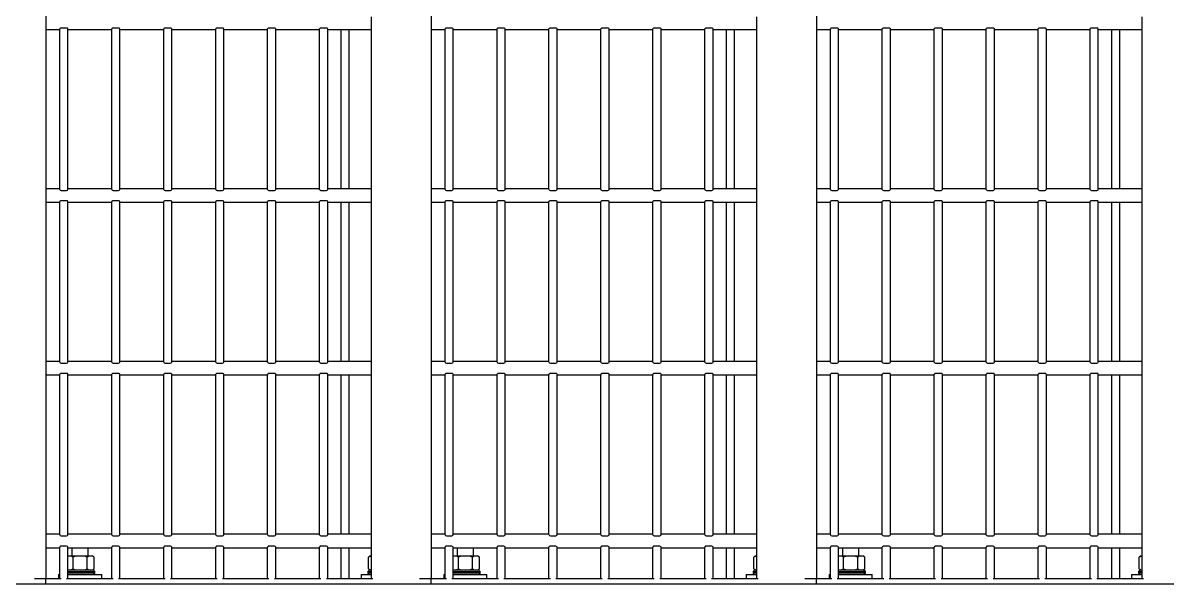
# Model space of a CAD drawing. Header units: millimetres. Extents: x 0 to 55611, y 0 to 32827.
# Drawn here: x 10171 to 10843, y 23655 to 23985 of the extents above; entities that cross this region are included whole.
import ezdxf

# ---------------------------------------------------------------- set-up
doc = ezdxf.new("R2010")
doc.units = ezdxf.units.MM
doc.header["$LTSCALE"] = 10
doc.linetypes.add('SLD-Continua', pattern=[0])
doc.layers.add('STRUC', color=5, linetype='SLD-Continua')

msp = doc.modelspace()

# ---------------------------------------------------------------- linework, layer by layer
at = {"layer": 'STRUC', "linetype": 'SLD-Continua', "lineweight": 25}
for p, q in [((10184.57, 24413.69), (10184.57, 23658.04)), ((10410.99, 24413.69), (10410.99, 23658.04)), ((10637.4, 24413.69), (10637.4, 23658.04)), ((10375.91, 23981.49), (10375.91, 23988.63)), ((10602.32, 23981.49), (10602.32, 23988.63)), ((10828.73, 23981.49), (10828.73, 23988.63)), ((10184.57, 23981.1), (10192.67, 23981.1)), ((10192.67, 23887.03), (10192.67, 23981.49)), ((10196.64, 23982.01), (10193.46, 23982.01)), ((10197.43, 23887.03), (10197.43, 23981.49)), ((10197.43, 23981.1), (10223.21, 23981.1)), ((10223.21, 23887.03), (10223.21, 23981.49)), ((10227.18, 23982.01), (10224, 23982.01)), ((10227.97, 23887.03), (10227.97, 23981.49)), ((10227.97, 23981.1), (10253.75, 23981.1)), ((10253.75, 23887.03), (10253.75, 23981.49)), ((10257.72, 23982.01), (10254.54, 23982.01)), ((10258.51, 23887.03), (10258.51, 23981.49)), ((10258.51, 23981.1), (10284.29, 23981.1)), ((10284.29, 23887.03), (10284.29, 23981.49)), ((10288.26, 23982.01), (10285.08, 23982.01)), ((10289.05, 23887.03), (10289.05, 23981.49)), ((10289.05, 23981.1), (10314.83, 23981.1)), ((10314.83, 23887.03), (10314.83, 23981.49)), ((10318.8, 23982.01), (10315.62, 23982.01)), ((10319.59, 23887.03), (10319.59, 23981.49)), ((10319.59, 23981.1), (10345.37, 23981.1)), ((10345.37, 23887.03), (10345.37, 23981.49)), ((10349.34, 23982.01), (10346.16, 23982.01)), ((10350.13, 23887.03), (10350.13, 23981.49)), ((10350.13, 23981.1), (10375.91, 23981.1)), ((10358, 23887.43), (10358, 23981.1)), ((10362.76, 23887.43), (10362.76, 23981.1)), ((10375.91, 23887.03), (10375.91, 23981.49)), ((10410.99, 23981.1), (10419.08, 23981.1)), ((10419.08, 23887.03), (10419.08, 23981.49)), ((10423.05, 23982.01), (10419.87, 23982.01)), ((10423.84, 23887.03), (10423.84, 23981.49)), ((10423.84, 23981.1), (10449.62, 23981.1)), ((10449.62, 23887.03), (10449.62, 23981.49)), ((10453.59, 23982.01), (10450.41, 23982.01)), ((10454.38, 23887.03), (10454.38, 23981.49)), ((10454.38, 23981.1), (10480.16, 23981.1)), ((10480.16, 23887.03), (10480.16, 23981.49)), ((10484.13, 23982.01), (10480.95, 23982.01)), ((10484.92, 23887.03), (10484.92, 23981.49)), ((10484.92, 23981.1), (10510.7, 23981.1)), ((10510.7, 23887.03), (10510.7, 23981.49)), ((10514.67, 23982.01), (10511.49, 23982.01)), ((10515.46, 23887.03), (10515.46, 23981.49)), ((10515.46, 23981.1), (10541.24, 23981.1)), ((10541.24, 23887.03), (10541.24, 23981.49)), ((10545.21, 23982.01), (10542.03, 23982.01)), ((10546, 23887.03), (10546, 23981.49)), ((10546, 23981.1), (10571.78, 23981.1)), ((10571.78, 23887.03), (10571.78, 23981.49)), ((10575.75, 23982.01), (10572.57, 23982.01)), ((10576.54, 23887.03), (10576.54, 23981.49)), ((10576.54, 23981.1), (10602.32, 23981.1)), ((10584.41, 23887.43), (10584.41, 23981.1)), ((10589.18, 23887.43), (10589.18, 23981.1)), ((10602.32, 23887.03), (10602.32, 23981.49)), ((10637.4, 23981.1), (10645.49, 23981.1)), ((10645.49, 23887.03), (10645.49, 23981.49)), ((10649.46, 23982.01), (10646.29, 23982.01)), ((10650.26, 23887.03), (10650.26, 23981.49)), ((10650.26, 23981.1), (10676.03, 23981.1)), ((10676.03, 23887.03), (10676.03, 23981.49)), ((10680, 23982.01), (10676.83, 23982.01)), ((10680.8, 23887.03), (10680.8, 23981.49)), ((10680.8, 23981.1), (10706.57, 23981.1)), ((10706.57, 23887.03), (10706.57, 23981.49)), ((10710.54, 23982.01), (10707.37, 23982.01)), ((10711.34, 23887.03), (10711.34, 23981.49)), ((10711.34, 23981.1), (10737.11, 23981.1)), ((10737.11, 23887.03), (10737.11, 23981.49)), ((10741.08, 23982.01), (10737.91, 23982.01)), ((10741.88, 23887.03), (10741.88, 23981.49)), ((10741.88, 23981.1), (10767.65, 23981.1)), ((10767.65, 23887.03), (10767.65, 23981.49)), ((10771.62, 23982.01), (10768.45, 23982.01)), ((10772.42, 23887.03), (10772.42, 23981.49)), ((10772.42, 23981.1), (10798.19, 23981.1)), ((10798.19, 23887.03), (10798.19, 23981.49)), ((10802.16, 23982.01), (10798.99, 23982.01)), ((10802.96, 23887.03), (10802.96, 23981.49)), ((10802.96, 23981.1), (10828.73, 23981.1)), ((10810.83, 23887.43), (10810.83, 23981.1)), ((10815.59, 23887.43), (10815.59, 23981.1)), ((10828.73, 23887.03), (10828.73, 23981.49)), ((10192.67, 23887.43), (10184.57, 23887.43)), ((10193.46, 23886.52), (10196.64, 23886.52)), ((10223.21, 23887.43), (10197.43, 23887.43)), ((10224, 23886.52), (10227.18, 23886.52)), ((10253.75, 23887.43), (10227.97, 23887.43)), ((10254.54, 23886.52), (10257.72, 23886.52)), ((10284.29, 23887.43), (10258.51, 23887.43)), ((10285.08, 23886.52), (10288.26, 23886.52)), ((10314.83, 23887.43), (10289.05, 23887.43)), ((10315.62, 23886.52), (10318.8, 23886.52)), ((10345.37, 23887.43), (10319.59, 23887.43)), ((10346.16, 23886.52), (10349.34, 23886.52)), ((10375.91, 23887.43), (10350.13, 23887.43)), ((10375.91, 23879.89), (10375.91, 23887.03)), ((10419.08, 23887.43), (10410.99, 23887.43)), ((10419.87, 23886.52), (10423.05, 23886.52)), ((10449.62, 23887.43), (10423.84, 23887.43)), ((10450.41, 23886.52), (10453.59, 23886.52)), ((10480.16, 23887.43), (10454.38, 23887.43)), ((10480.95, 23886.52), (10484.13, 23886.52)), ((10510.7, 23887.43), (10484.92, 23887.43)), ((10511.49, 23886.52), (10514.67, 23886.52)), ((10541.24, 23887.43), (10515.46, 23887.43)), ((10542.03, 23886.52), (10545.21, 23886.52)), ((10571.78, 23887.43), (10546, 23887.43)), ((10572.57, 23886.52), (10575.75, 23886.52)), ((10602.32, 23887.43), (10576.54, 23887.43)), ((10602.32, 23879.89), (10602.32, 23887.03)), ((10645.49, 23887.43), (10637.4, 23887.43)), ((10646.29, 23886.52), (10649.46, 23886.52)), ((10676.03, 23887.43), (10650.26, 23887.43)), ((10676.83, 23886.52), (10680, 23886.52)), ((10706.57, 23887.43), (10680.8, 23887.43)), ((10707.37, 23886.52), (10710.54, 23886.52)), ((10737.11, 23887.43), (10711.34, 23887.43)), ((10737.91, 23886.52), (10741.08, 23886.52)), ((10767.65, 23887.43), (10741.88, 23887.43)), ((10768.45, 23886.52), (10771.62, 23886.52)), ((10798.19, 23887.43), (10772.42, 23887.43)), ((10798.99, 23886.52), (10802.16, 23886.52)), ((10828.73, 23887.43), (10802.96, 23887.43)), ((10828.73, 23879.89), (10828.73, 23887.03)), ((10184.57, 23879.5), (10192.67, 23879.5)), ((10192.67, 23785.43), (10192.67, 23879.89)), ((10196.64, 23880.41), (10193.46, 23880.41)), ((10197.43, 23785.43), (10197.43, 23879.89)), ((10197.43, 23879.5), (10223.21, 23879.5)), ((10223.21, 23785.43), (10223.21, 23879.89)), ((10227.18, 23880.41), (10224, 23880.41)), ((10227.97, 23785.43), (10227.97, 23879.89)), ((10227.97, 23879.5), (10253.75, 23879.5)), ((10253.75, 23785.43), (10253.75, 23879.89)), ((10257.72, 23880.41), (10254.54, 23880.41)), ((10258.51, 23785.43), (10258.51, 23879.89)), ((10258.51, 23879.5), (10284.29, 23879.5)), ((10284.29, 23785.43), (10284.29, 23879.89)), ((10288.26, 23880.41), (10285.08, 23880.41)), ((10289.05, 23785.43), (10289.05, 23879.89)), ((10289.05, 23879.5), (10314.83, 23879.5)), ((10314.83, 23785.43), (10314.83, 23879.89)), ((10318.8, 23880.41), (10315.62, 23880.41)), ((10319.59, 23785.43), (10319.59, 23879.89)), ((10319.59, 23879.5), (10345.37, 23879.5)), ((10345.37, 23785.43), (10345.37, 23879.89)), ((10349.34, 23880.41), (10346.16, 23880.41)), ((10350.13, 23785.43), (10350.13, 23879.89)), ((10350.13, 23879.5), (10375.91, 23879.5)), ((10358, 23785.83), (10358, 23879.5)), ((10362.76, 23785.83), (10362.76, 23879.5)), ((10375.91, 23785.43), (10375.91, 23879.89)), ((10410.99, 23879.5), (10419.08, 23879.5)), ((10419.08, 23785.43), (10419.08, 23879.89)), ((10423.05, 23880.41), (10419.87, 23880.41)), ((10423.84, 23785.43), (10423.84, 23879.89)), ((10423.84, 23879.5), (10449.62, 23879.5)), ((10449.62, 23785.43), (10449.62, 23879.89)), ((10453.59, 23880.41), (10450.41, 23880.41)), ((10454.38, 23785.43), (10454.38, 23879.89)), ((10454.38, 23879.5), (10480.16, 23879.5)), ((10480.16, 23785.43), (10480.16, 23879.89)), ((10484.13, 23880.41), (10480.95, 23880.41)), ((10484.92, 23785.43), (10484.92, 23879.89)), ((10484.92, 23879.5), (10510.7, 23879.5)), ((10510.7, 23785.43), (10510.7, 23879.89)), ((10514.67, 23880.41), (10511.49, 23880.41)), ((10515.46, 23785.43), (10515.46, 23879.89)), ((10515.46, 23879.5), (10541.24, 23879.5)), ((10541.24, 23785.43), (10541.24, 23879.89)), ((10545.21, 23880.41), (10542.03, 23880.41)), ((10546, 23785.43), (10546, 23879.89)), ((10546, 23879.5), (10571.78, 23879.5)), ((10571.78, 23785.43), (10571.78, 23879.89)), ((10575.75, 23880.41), (10572.57, 23880.41)), ((10576.54, 23785.43), (10576.54, 23879.89)), ((10576.54, 23879.5), (10602.32, 23879.5)), ((10584.41, 23785.83), (10584.41, 23879.5)), ((10589.18, 23785.83), (10589.18, 23879.5)), ((10602.32, 23785.43), (10602.32, 23879.89)), ((10637.4, 23879.5), (10645.49, 23879.5)), ((10645.49, 23785.43), (10645.49, 23879.89)), ((10649.46, 23880.41), (10646.29, 23880.41)), ((10650.26, 23785.43), (10650.26, 23879.89)), ((10650.26, 23879.5), (10676.03, 23879.5)), ((10676.03, 23785.43), (10676.03, 23879.89)), ((10680, 23880.41), (10676.83, 23880.41)), ((10680.8, 23785.43), (10680.8, 23879.89)), ((10680.8, 23879.5), (10706.57, 23879.5)), ((10706.57, 23785.43), (10706.57, 23879.89)), ((10710.54, 23880.41), (10707.37, 23880.41)), ((10711.34, 23785.43), (10711.34, 23879.89)), ((10711.34, 23879.5), (10737.11, 23879.5)), ((10737.11, 23785.43), (10737.11, 23879.89)), ((10741.08, 23880.41), (10737.91, 23880.41)), ((10741.88, 23785.43), (10741.88, 23879.89)), ((10741.88, 23879.5), (10767.65, 23879.5)), ((10767.65, 23785.43), (10767.65, 23879.89)), ((10771.62, 23880.41), (10768.45, 23880.41)), ((10772.42, 23785.43), (10772.42, 23879.89)), ((10772.42, 23879.5), (10798.19, 23879.5)), ((10798.19, 23785.43), (10798.19, 23879.89)), ((10802.16, 23880.41), (10798.99, 23880.41)), ((10802.96, 23785.43), (10802.96, 23879.89)), ((10802.96, 23879.5), (10828.73, 23879.5)), ((10810.83, 23785.83), (10810.83, 23879.5)), ((10815.59, 23785.83), (10815.59, 23879.5)), ((10828.73, 23785.43), (10828.73, 23879.89)), ((10192.67, 23785.83), (10184.57, 23785.83)), ((10193.46, 23784.92), (10196.64, 23784.92)), ((10223.21, 23785.83), (10197.43, 23785.83)), ((10224, 23784.92), (10227.18, 23784.92)), ((10253.75, 23785.83), (10227.97, 23785.83)), ((10254.54, 23784.92), (10257.72, 23784.92)), ((10284.29, 23785.83), (10258.51, 23785.83)), ((10285.08, 23784.92), (10288.26, 23784.92)), ((10314.83, 23785.83), (10289.05, 23785.83)), ((10315.62, 23784.92), (10318.8, 23784.92)), ((10345.37, 23785.83), (10319.59, 23785.83)), ((10346.16, 23784.92), (10349.34, 23784.92)), ((10375.91, 23785.83), (10350.13, 23785.83)), ((10375.91, 23778.29), (10375.91, 23785.43)), ((10419.08, 23785.83), (10410.99, 23785.83)), ((10419.87, 23784.92), (10423.05, 23784.92)), ((10449.62, 23785.83), (10423.84, 23785.83)), ((10450.41, 23784.92), (10453.59, 23784.92)), ((10480.16, 23785.83), (10454.38, 23785.83)), ((10480.95, 23784.92), (10484.13, 23784.92)), ((10510.7, 23785.83), (10484.92, 23785.83)), ((10511.49, 23784.92), (10514.67, 23784.92)), ((10541.24, 23785.83), (10515.46, 23785.83)), ((10542.03, 23784.92), (10545.21, 23784.92)), ((10571.78, 23785.83), (10546, 23785.83)), ((10572.57, 23784.92), (10575.75, 23784.92)), ((10602.32, 23785.83), (10576.54, 23785.83)), ((10602.32, 23778.29), (10602.32, 23785.43)), ((10645.49, 23785.83), (10637.4, 23785.83)), ((10646.29, 23784.92), (10649.46, 23784.92)), ((10676.03, 23785.83), (10650.26, 23785.83)), ((10676.83, 23784.92), (10680, 23784.92)), ((10706.57, 23785.83), (10680.8, 23785.83)), ((10707.37, 23784.92), (10710.54, 23784.92)), ((10737.11, 23785.83), (10711.34, 23785.83)), ((10737.91, 23784.92), (10741.08, 23784.92)), ((10767.65, 23785.83), (10741.88, 23785.83)), ((10768.45, 23784.92), (10771.62, 23784.92)), ((10798.19, 23785.83), (10772.42, 23785.83)), ((10798.99, 23784.92), (10802.16, 23784.92)), ((10828.73, 23785.83), (10802.96, 23785.83)), ((10828.73, 23778.29), (10828.73, 23785.43)), ((10184.57, 23777.9), (10192.67, 23777.9)), ((10192.67, 23683.83), (10192.67, 23778.29)), ((10196.64, 23778.81), (10193.46, 23778.81)), ((10197.43, 23683.83), (10197.43, 23778.29)), ((10197.43, 23777.9), (10223.21, 23777.9)), ((10223.21, 23683.83), (10223.21, 23778.29)), ((10227.18, 23778.81), (10224, 23778.81)), ((10227.97, 23683.83), (10227.97, 23778.29)), ((10227.97, 23777.9), (10253.75, 23777.9)), ((10253.75, 23683.83), (10253.75, 23778.29)), ((10257.72, 23778.81), (10254.54, 23778.81)), ((10258.51, 23683.83), (10258.51, 23778.29)), ((10258.51, 23777.9), (10284.29, 23777.9)), ((10284.29, 23683.83), (10284.29, 23778.29)), ((10288.26, 23778.81), (10285.08, 23778.81)), ((10289.05, 23683.83), (10289.05, 23778.29)), ((10289.05, 23777.9), (10314.83, 23777.9)), ((10314.83, 23683.83), (10314.83, 23778.29)), ((10318.8, 23778.81), (10315.62, 23778.81)), ((10319.59, 23683.83), (10319.59, 23778.29)), ((10319.59, 23777.9), (10345.37, 23777.9)), ((10345.37, 23683.83), (10345.37, 23778.29)), ((10349.34, 23778.81), (10346.16, 23778.81)), ((10350.13, 23683.83), (10350.13, 23778.29)), ((10350.13, 23777.9), (10375.91, 23777.9)), ((10358, 23684.23), (10358, 23777.9)), ((10362.76, 23684.23), (10362.76, 23777.9)), ((10375.91, 23683.83), (10375.91, 23778.29)), ((10410.99, 23777.9), (10419.08, 23777.9)), ((10419.08, 23683.83), (10419.08, 23778.29)), ((10423.05, 23778.81), (10419.87, 23778.81)), ((10423.84, 23683.83), (10423.84, 23778.29)), ((10423.84, 23777.9), (10449.62, 23777.9)), ((10449.62, 23683.83), (10449.62, 23778.29)), ((10453.59, 23778.81), (10450.41, 23778.81)), ((10454.38, 23683.83), (10454.38, 23778.29)), ((10454.38, 23777.9), (10480.16, 23777.9)), ((10480.16, 23683.83), (10480.16, 23778.29)), ((10484.13, 23778.81), (10480.95, 23778.81)), ((10484.92, 23683.83), (10484.92, 23778.29)), ((10484.92, 23777.9), (10510.7, 23777.9)), ((10510.7, 23683.83), (10510.7, 23778.29)), ((10514.67, 23778.81), (10511.49, 23778.81)), ((10515.46, 23683.83), (10515.46, 23778.29)), ((10515.46, 23777.9), (10541.24, 23777.9)), ((10541.24, 23683.83), (10541.24, 23778.29)), ((10545.21, 23778.81), (10542.03, 23778.81)), ((10546, 23683.83), (10546, 23778.29)), ((10546, 23777.9), (10571.78, 23777.9)), ((10571.78, 23683.83), (10571.78, 23778.29)), ((10575.75, 23778.81), (10572.57, 23778.81)), ((10576.54, 23683.83), (10576.54, 23778.29)), ((10576.54, 23777.9), (10602.32, 23777.9)), ((10584.41, 23684.23), (10584.41, 23777.9)), ((10589.18, 23684.23), (10589.18, 23777.9)), ((10602.32, 23683.83), (10602.32, 23778.29)), ((10637.4, 23777.9), (10645.49, 23777.9)), ((10645.49, 23683.83), (10645.49, 23778.29)), ((10649.46, 23778.81), (10646.29, 23778.81)), ((10650.26, 23683.83), (10650.26, 23778.29)), ((10650.26, 23777.9), (10676.03, 23777.9)), ((10676.03, 23683.83), (10676.03, 23778.29)), ((10680, 23778.81), (10676.83, 23778.81)), ((10680.8, 23683.83), (10680.8, 23778.29)), ((10680.8, 23777.9), (10706.57, 23777.9)), ((10706.57, 23683.83), (10706.57, 23778.29)), ((10710.54, 23778.81), (10707.37, 23778.81)), ((10711.34, 23683.83), (10711.34, 23778.29)), ((10711.34, 23777.9), (10737.11, 23777.9)), ((10737.11, 23683.83), (10737.11, 23778.29)), ((10741.08, 23778.81), (10737.91, 23778.81)), ((10741.88, 23683.83), (10741.88, 23778.29)), ((10741.88, 23777.9), (10767.65, 23777.9)), ((10767.65, 23683.83), (10767.65, 23778.29)), ((10771.62, 23778.81), (10768.45, 23778.81)), ((10772.42, 23683.83), (10772.42, 23778.29)), ((10772.42, 23777.9), (10798.19, 23777.9)), ((10798.19, 23683.83), (10798.19, 23778.29)), ((10802.16, 23778.81), (10798.99, 23778.81)), ((10802.96, 23683.83), (10802.96, 23778.29)), ((10802.96, 23777.9), (10828.73, 23777.9)), ((10810.83, 23684.23), (10810.83, 23777.9)), ((10815.59, 23684.23), (10815.59, 23777.9)), ((10828.73, 23683.83), (10828.73, 23778.29)), ((10192.67, 23684.23), (10184.57, 23684.23)), ((10193.46, 23683.32), (10196.64, 23683.32)), ((10223.21, 23684.23), (10197.43, 23684.23)), ((10224, 23683.32), (10227.18, 23683.32)), ((10253.75, 23684.23), (10227.97, 23684.23)), ((10254.54, 23683.32), (10257.72, 23683.32)), ((10284.29, 23684.23), (10258.51, 23684.23)), ((10285.08, 23683.32), (10288.26, 23683.32)), ((10314.83, 23684.23), (10289.05, 23684.23)), ((10315.62, 23683.32), (10318.8, 23683.32)), ((10345.37, 23684.23), (10319.59, 23684.23)), ((10346.16, 23683.32), (10349.34, 23683.32)), ((10375.91, 23684.23), (10350.13, 23684.23)), ((10375.91, 23676.69), (10375.91, 23683.83)), ((10419.08, 23684.23), (10410.99, 23684.23)), ((10419.87, 23683.32), (10423.05, 23683.32)), ((10449.62, 23684.23), (10423.84, 23684.23)), ((10450.41, 23683.32), (10453.59, 23683.32)), ((10480.16, 23684.23), (10454.38, 23684.23)), ((10480.95, 23683.32), (10484.13, 23683.32)), ((10510.7, 23684.23), (10484.92, 23684.23)), ((10511.49, 23683.32), (10514.67, 23683.32)), ((10541.24, 23684.23), (10515.46, 23684.23)), ((10542.03, 23683.32), (10545.21, 23683.32)), ((10571.78, 23684.23), (10546, 23684.23)), ((10572.57, 23683.32), (10575.75, 23683.32)), ((10602.32, 23684.23), (10576.54, 23684.23)), ((10602.32, 23676.69), (10602.32, 23683.83)), ((10645.49, 23684.23), (10637.4, 23684.23)), ((10646.29, 23683.32), (10649.46, 23683.32)), ((10676.03, 23684.23), (10650.26, 23684.23)), ((10676.83, 23683.32), (10680, 23683.32)), ((10706.57, 23684.23), (10680.8, 23684.23)), ((10707.37, 23683.32), (10710.54, 23683.32)), ((10737.11, 23684.23), (10711.34, 23684.23)), ((10737.91, 23683.32), (10741.08, 23683.32)), ((10767.65, 23684.23), (10741.88, 23684.23)), ((10768.45, 23683.32), (10771.62, 23683.32)), ((10798.19, 23684.23), (10772.42, 23684.23)), ((10798.99, 23683.32), (10802.16, 23683.32)), ((10828.73, 23684.23), (10802.96, 23684.23)), ((10828.73, 23676.69), (10828.73, 23683.83)), ((10184.57, 23676.3), (10192.67, 23676.3)), ((10192.67, 23658.04), (10192.67, 23676.69)), ((10196.64, 23677.21), (10193.46, 23677.21)), ((10197.43, 23658.04), (10197.43, 23676.69)), ((10197.43, 23676.3), (10223.21, 23676.3)), ((10199.85, 23676.3), (10199.85, 23671.45)), ((10209.37, 23671.45), (10209.37, 23676.3)), ((10223.21, 23658.04), (10223.21, 23676.69)), ((10227.18, 23677.21), (10224, 23677.21)), ((10227.97, 23658.04), (10227.97, 23676.69)), ((10227.97, 23676.3), (10253.75, 23676.3)), ((10253.75, 23658.04), (10253.75, 23676.69)), ((10257.72, 23677.21), (10254.54, 23677.21)), ((10258.51, 23658.04), (10258.51, 23676.69)), ((10258.51, 23676.3), (10284.29, 23676.3)), ((10284.29, 23658.04), (10284.29, 23676.69)), ((10288.26, 23677.21), (10285.08, 23677.21)), ((10289.05, 23658.04), (10289.05, 23676.69)), ((10289.05, 23676.3), (10314.83, 23676.3)), ((10314.83, 23658.04), (10314.83, 23676.69)), ((10318.8, 23677.21), (10315.62, 23677.21)), ((10319.59, 23658.04), (10319.59, 23676.69)), ((10319.59, 23676.3), (10345.37, 23676.3)), ((10345.37, 23658.04), (10345.37, 23676.69)), ((10349.34, 23677.21), (10346.16, 23677.21)), ((10350.13, 23658.04), (10350.13, 23676.69)), ((10350.13, 23676.3), (10375.91, 23676.3)), ((10358, 23658.04), (10358, 23676.3)), ((10362.76, 23658.04), (10362.76, 23676.3)), ((10375.91, 23658.04), (10375.91, 23676.69)), ((10410.99, 23676.3), (10419.08, 23676.3)), ((10419.08, 23658.04), (10419.08, 23676.69)), ((10423.05, 23677.21), (10419.87, 23677.21)), ((10423.84, 23658.04), (10423.84, 23676.69)), ((10423.84, 23676.3), (10449.62, 23676.3)), ((10426.26, 23676.3), (10426.26, 23671.45)), ((10435.78, 23671.45), (10435.78, 23676.3)), ((10449.62, 23658.04), (10449.62, 23676.69)), ((10453.59, 23677.21), (10450.41, 23677.21)), ((10454.38, 23658.04), (10454.38, 23676.69)), ((10454.38, 23676.3), (10480.16, 23676.3)), ((10480.16, 23658.04), (10480.16, 23676.69)), ((10484.13, 23677.21), (10480.95, 23677.21)), ((10484.92, 23658.04), (10484.92, 23676.69)), ((10484.92, 23676.3), (10510.7, 23676.3)), ((10510.7, 23658.04), (10510.7, 23676.69)), ((10514.67, 23677.21), (10511.49, 23677.21)), ((10515.46, 23658.04), (10515.46, 23676.69)), ((10515.46, 23676.3), (10541.24, 23676.3)), ((10541.24, 23658.04), (10541.24, 23676.69)), ((10545.21, 23677.21), (10542.03, 23677.21)), ((10546, 23658.04), (10546, 23676.69)), ((10546, 23676.3), (10571.78, 23676.3)), ((10571.78, 23658.04), (10571.78, 23676.69)), ((10575.75, 23677.21), (10572.57, 23677.21)), ((10576.54, 23658.04), (10576.54, 23676.69)), ((10576.54, 23676.3), (10602.32, 23676.3)), ((10584.41, 23658.04), (10584.41, 23676.3)), ((10589.18, 23658.04), (10589.18, 23676.3)), ((10602.32, 23658.04), (10602.32, 23676.69)), ((10637.4, 23676.3), (10645.49, 23676.3)), ((10645.49, 23658.04), (10645.49, 23676.69)), ((10649.46, 23677.21), (10646.29, 23677.21)), ((10650.26, 23658.04), (10650.26, 23676.69)), ((10650.26, 23676.3), (10676.03, 23676.3)), ((10652.67, 23676.3), (10652.67, 23671.45)), ((10662.2, 23671.45), (10662.2, 23676.3)), ((10676.03, 23658.04), (10676.03, 23676.69)), ((10680, 23677.21), (10676.83, 23677.21)), ((10680.8, 23658.04), (10680.8, 23676.69)), ((10680.8, 23676.3), (10706.57, 23676.3)), ((10706.57, 23658.04), (10706.57, 23676.69)), ((10710.54, 23677.21), (10707.37, 23677.21)), ((10711.34, 23658.04), (10711.34, 23676.69)), ((10711.34, 23676.3), (10737.11, 23676.3)), ((10737.11, 23658.04), (10737.11, 23676.69)), ((10741.08, 23677.21), (10737.91, 23677.21)), ((10741.88, 23658.04), (10741.88, 23676.69)), ((10741.88, 23676.3), (10767.65, 23676.3)), ((10767.65, 23658.04), (10767.65, 23676.69)), ((10771.62, 23677.21), (10768.45, 23677.21)), ((10772.42, 23658.04), (10772.42, 23676.69)), ((10772.42, 23676.3), (10798.19, 23676.3)), ((10798.19, 23658.04), (10798.19, 23676.69)), ((10802.16, 23677.21), (10798.99, 23677.21)), ((10802.96, 23658.04), (10802.96, 23676.69)), ((10802.96, 23676.3), (10828.73, 23676.3)), ((10810.83, 23658.04), (10810.83, 23676.3)), ((10815.59, 23658.04), (10815.59, 23676.3)), ((10828.73, 23658.04), (10828.73, 23676.69)), ((10197.53, 23671.45), (10197.43, 23671.39)), ((10197.53, 23671.45), (10204.61, 23671.45)), ((10200.49, 23663.79), (10200.49, 23670.77)), ((10204.61, 23671.45), (10211.69, 23671.45)), ((10208.73, 23663.79), (10208.73, 23670.77)), ((10212.86, 23670.77), (10211.69, 23671.45)), ((10212.86, 23663.79), (10212.86, 23670.77)), ((10375.33, 23671.45), (10374.15, 23670.77)), ((10375.91, 23671.35), (10374.15, 23670.77)), ((10374.15, 23663.79), (10374.15, 23670.77)), ((10375.33, 23671.45), (10375.91, 23671.45)), ((10423.94, 23671.45), (10423.84, 23671.39)), ((10423.94, 23671.45), (10431.02, 23671.45)), ((10426.9, 23663.79), (10426.9, 23670.77)), ((10431.02, 23671.45), (10438.1, 23671.45)), ((10435.14, 23663.79), (10435.14, 23670.77)), ((10439.28, 23670.77), (10438.1, 23671.45)), ((10439.28, 23663.79), (10439.28, 23670.77)), ((10601.74, 23671.45), (10600.57, 23670.77)), ((10602.32, 23671.35), (10600.57, 23670.77)), ((10600.57, 23663.79), (10600.57, 23670.77)), ((10601.74, 23671.45), (10602.32, 23671.45)), ((10650.35, 23671.45), (10650.26, 23671.39)), ((10650.35, 23671.45), (10657.43, 23671.45)), ((10653.31, 23663.79), (10653.31, 23670.77)), ((10657.43, 23671.45), (10664.51, 23671.45)), ((10661.55, 23663.79), (10661.55, 23670.77)), ((10665.69, 23670.77), (10664.51, 23671.45)), ((10665.69, 23663.79), (10665.69, 23670.77)), ((10828.15, 23671.45), (10826.98, 23670.77)), ((10828.73, 23671.35), (10826.98, 23670.77)), ((10826.98, 23663.79), (10826.98, 23670.77)), ((10828.15, 23671.45), (10828.73, 23671.45)), ((10197.43, 23663.17), (10197.53, 23663.11)), ((10212.44, 23663.11), (10197.43, 23663.11)), ((10197.43, 23662.32), (10213.24, 23662.32)), ((10211.69, 23663.11), (10212.86, 23663.79)), ((10213.24, 23662.32), (10212.44, 23663.11)), ((10213.24, 23661.37), (10213.24, 23662.32)), ((10374.57, 23663.11), (10373.78, 23662.32)), ((10373.78, 23662.32), (10373.78, 23661.37)), ((10373.78, 23662.32), (10375.91, 23662.32)), ((10374.15, 23663.79), (10375.33, 23663.11)), ((10375.91, 23663.11), (10374.57, 23663.11)), ((10423.84, 23663.17), (10423.94, 23663.11)), ((10438.86, 23663.11), (10423.84, 23663.11)), ((10423.84, 23662.32), (10439.65, 23662.32)), ((10438.1, 23663.11), (10439.28, 23663.79)), ((10439.65, 23662.32), (10438.86, 23663.11)), ((10439.65, 23661.37), (10439.65, 23662.32)), ((10600.98, 23663.11), (10600.19, 23662.32)), ((10600.19, 23662.32), (10600.19, 23661.37)), ((10600.19, 23662.32), (10602.32, 23662.32)), ((10600.57, 23663.79), (10601.74, 23663.11)), ((10602.32, 23663.11), (10600.98, 23663.11)), ((10650.26, 23663.17), (10650.35, 23663.11)), ((10665.27, 23663.11), (10650.26, 23663.11)), ((10650.26, 23662.32), (10666.06, 23662.32)), ((10664.51, 23663.11), (10665.69, 23663.79)), ((10666.06, 23662.32), (10665.27, 23663.11)), ((10666.06, 23661.37), (10666.06, 23662.32)), ((10827.4, 23663.11), (10826.6, 23662.32)), ((10826.6, 23662.32), (10826.6, 23661.37)), ((10826.6, 23662.32), (10828.73, 23662.32)), ((10826.98, 23663.79), (10828.15, 23663.11)), ((10828.73, 23663.11), (10827.4, 23663.11)), ((10184.57, 23658.04), (10177.74, 23658.04)), ((10184.57, 23654.86), (10184.57, 23658.04)), ((10193.46, 23658.04), (10184.57, 23658.04)), ((10191.91, 23660.57), (10191.91, 23658.04)), ((10191.91, 23660.57), (10192.67, 23660.57)), ((10224, 23658.04), (10196.64, 23658.04)), ((10213.24, 23661.37), (10197.43, 23661.37)), ((10197.43, 23660.57), (10204.61, 23660.57)), ((10204.61, 23660.57), (10217.31, 23660.57)), ((10212.44, 23660.57), (10213.24, 23661.37)), ((10217.31, 23658.04), (10217.31, 23660.57)), ((10254.54, 23658.04), (10227.18, 23658.04)), ((10285.08, 23658.04), (10257.72, 23658.04)), ((10315.62, 23658.04), (10288.26, 23658.04)), ((10346.16, 23658.04), (10318.8, 23658.04)), ((10376.7, 23658.04), (10349.34, 23658.04)), ((10369.71, 23660.57), (10369.71, 23658.04)), ((10369.71, 23660.57), (10375.91, 23660.57)), ((10373.78, 23661.37), (10374.57, 23660.57)), ((10375.91, 23661.37), (10373.78, 23661.37)), ((10410.99, 23658.04), (10404.16, 23658.04)), ((10410.99, 23654.86), (10410.99, 23658.04)), ((10419.87, 23658.04), (10410.99, 23658.04)), ((10418.32, 23660.57), (10418.32, 23658.04)), ((10418.32, 23660.57), (10419.08, 23660.57)), ((10450.41, 23658.04), (10423.05, 23658.04)), ((10439.65, 23661.37), (10423.84, 23661.37)), ((10423.84, 23660.57), (10431.02, 23660.57)), ((10431.02, 23660.57), (10443.72, 23660.57)), ((10438.86, 23660.57), (10439.65, 23661.37)), ((10443.72, 23658.04), (10443.72, 23660.57)), ((10480.95, 23658.04), (10453.59, 23658.04)), ((10511.49, 23658.04), (10484.13, 23658.04)), ((10542.03, 23658.04), (10514.67, 23658.04)), ((10572.57, 23658.04), (10545.21, 23658.04)), ((10603.11, 23658.04), (10575.75, 23658.04)), ((10596.12, 23660.57), (10596.12, 23658.04)), ((10596.12, 23660.57), (10602.32, 23660.57)), ((10600.19, 23661.37), (10600.98, 23660.57)), ((10602.32, 23661.37), (10600.19, 23661.37)), ((10637.4, 23658.04), (10630.57, 23658.04)), ((10637.4, 23654.86), (10637.4, 23658.04)), ((10646.29, 23658.04), (10637.4, 23658.04)), ((10644.73, 23660.57), (10644.73, 23658.04)), ((10644.73, 23660.57), (10645.49, 23660.57)), ((10676.83, 23658.04), (10649.46, 23658.04)), ((10666.06, 23661.37), (10650.26, 23661.37)), ((10650.26, 23660.57), (10657.43, 23660.57)), ((10657.43, 23660.57), (10670.13, 23660.57)), ((10665.27, 23660.57), (10666.06, 23661.37)), ((10670.13, 23658.04), (10670.13, 23660.57)), ((10707.37, 23658.04), (10680, 23658.04)), ((10737.91, 23658.04), (10710.54, 23658.04)), ((10768.45, 23658.04), (10741.08, 23658.04)), ((10798.99, 23658.04), (10771.62, 23658.04)), ((10829.53, 23658.04), (10802.16, 23658.04)), ((10822.53, 23660.57), (10822.53, 23658.04)), ((10822.53, 23660.57), (10828.73, 23660.57)), ((10826.6, 23661.37), (10827.4, 23660.57)), ((10828.73, 23661.37), (10826.6, 23661.37)), ((14260.01, 23654.86), (9958.16, 23654.86))]:
    msp.add_line(p, q, dxfattribs=at)
at = {"layer": 'STRUC', "linetype": 'SLD-Continua', "lineweight": 25, "flags": 128}
for points in [[(10193.46, 23982.01), (10193.26, 23981.98), (10193.07, 23981.92), (10192.89, 23981.82), (10192.75, 23981.68), (10192.67, 23981.52), (10192.67, 23981.49)], [(10224, 23982.01), (10223.8, 23981.98), (10223.61, 23981.92), (10223.43, 23981.82), (10223.29, 23981.68), (10223.21, 23981.52), (10223.21, 23981.49)], [(10254.54, 23982.01), (10254.34, 23981.98), (10254.15, 23981.92), (10253.97, 23981.82), (10253.83, 23981.68), (10253.75, 23981.52), (10253.75, 23981.49)], [(10285.08, 23982.01), (10284.88, 23981.98), (10284.69, 23981.92), (10284.51, 23981.82), (10284.37, 23981.68), (10284.29, 23981.52), (10284.29, 23981.49)], [(10315.62, 23982.01), (10315.42, 23981.98), (10315.23, 23981.92), (10315.05, 23981.82), (10314.91, 23981.68), (10314.83, 23981.52), (10314.83, 23981.49)], [(10346.16, 23982.01), (10345.96, 23981.98), (10345.77, 23981.92), (10345.59, 23981.82), (10345.45, 23981.68), (10345.37, 23981.52), (10345.37, 23981.49)], [(10419.87, 23982.01), (10419.67, 23981.98), (10419.48, 23981.92), (10419.31, 23981.82), (10419.16, 23981.68), (10419.08, 23981.52), (10419.08, 23981.49)], [(10450.41, 23982.01), (10450.21, 23981.98), (10450.02, 23981.92), (10449.85, 23981.82), (10449.7, 23981.68), (10449.62, 23981.52), (10449.62, 23981.49)], [(10480.95, 23982.01), (10480.75, 23981.98), (10480.56, 23981.92), (10480.39, 23981.82), (10480.24, 23981.68), (10480.16, 23981.52), (10480.16, 23981.49)], [(10511.49, 23982.01), (10511.29, 23981.98), (10511.1, 23981.92), (10510.93, 23981.82), (10510.78, 23981.68), (10510.7, 23981.52), (10510.7, 23981.49)], [(10542.03, 23982.01), (10541.83, 23981.98), (10541.64, 23981.92), (10541.47, 23981.82), (10541.32, 23981.68), (10541.24, 23981.52), (10541.24, 23981.49)], [(10572.57, 23982.01), (10572.37, 23981.98), (10572.18, 23981.92), (10572.01, 23981.82), (10571.86, 23981.68), (10571.78, 23981.52), (10571.78, 23981.49)], [(10646.29, 23982.01), (10646.08, 23981.98), (10645.9, 23981.92), (10645.72, 23981.82), (10645.57, 23981.68), (10645.5, 23981.52), (10645.49, 23981.49)], [(10676.83, 23982.01), (10676.62, 23981.98), (10676.44, 23981.92), (10676.26, 23981.82), (10676.11, 23981.68), (10676.04, 23981.52), (10676.03, 23981.49)], [(10707.37, 23982.01), (10707.16, 23981.98), (10706.98, 23981.92), (10706.8, 23981.82), (10706.65, 23981.68), (10706.58, 23981.52), (10706.57, 23981.49)], [(10737.91, 23982.01), (10737.7, 23981.98), (10737.52, 23981.92), (10737.34, 23981.82), (10737.19, 23981.68), (10737.12, 23981.52), (10737.11, 23981.49)], [(10768.45, 23982.01), (10768.24, 23981.98), (10768.06, 23981.92), (10767.88, 23981.82), (10767.73, 23981.68), (10767.66, 23981.52), (10767.65, 23981.49)], [(10798.99, 23982.01), (10798.78, 23981.98), (10798.6, 23981.92), (10798.42, 23981.82), (10798.27, 23981.68), (10798.2, 23981.52), (10798.19, 23981.49)], [(10193.46, 23880.41), (10193.26, 23880.38), (10193.07, 23880.32), (10192.89, 23880.22), (10192.75, 23880.08), (10192.67, 23879.92), (10192.67, 23879.89)], [(10224, 23880.41), (10223.8, 23880.38), (10223.61, 23880.32), (10223.43, 23880.22), (10223.29, 23880.08), (10223.21, 23879.92), (10223.21, 23879.89)], [(10254.54, 23880.41), (10254.34, 23880.38), (10254.15, 23880.32), (10253.97, 23880.22), (10253.83, 23880.08), (10253.75, 23879.92), (10253.75, 23879.89)], [(10285.08, 23880.41), (10284.88, 23880.38), (10284.69, 23880.32), (10284.51, 23880.22), (10284.37, 23880.08), (10284.29, 23879.92), (10284.29, 23879.89)], [(10315.62, 23880.41), (10315.42, 23880.38), (10315.23, 23880.32), (10315.05, 23880.22), (10314.91, 23880.08), (10314.83, 23879.92), (10314.83, 23879.89)], [(10346.16, 23880.41), (10345.96, 23880.38), (10345.77, 23880.32), (10345.59, 23880.22), (10345.45, 23880.08), (10345.37, 23879.92), (10345.37, 23879.89)], [(10419.87, 23880.41), (10419.67, 23880.38), (10419.48, 23880.32), (10419.31, 23880.22), (10419.16, 23880.08), (10419.08, 23879.92), (10419.08, 23879.89)], [(10450.41, 23880.41), (10450.21, 23880.38), (10450.02, 23880.32), (10449.85, 23880.22), (10449.7, 23880.08), (10449.62, 23879.92), (10449.62, 23879.89)], [(10480.95, 23880.41), (10480.75, 23880.38), (10480.56, 23880.32), (10480.39, 23880.22), (10480.24, 23880.08), (10480.16, 23879.92), (10480.16, 23879.89)], [(10511.49, 23880.41), (10511.29, 23880.38), (10511.1, 23880.32), (10510.93, 23880.22), (10510.78, 23880.08), (10510.7, 23879.92), (10510.7, 23879.89)], [(10542.03, 23880.41), (10541.83, 23880.38), (10541.64, 23880.32), (10541.47, 23880.22), (10541.32, 23880.08), (10541.24, 23879.92), (10541.24, 23879.89)], [(10572.57, 23880.41), (10572.37, 23880.38), (10572.18, 23880.32), (10572.01, 23880.22), (10571.86, 23880.08), (10571.78, 23879.92), (10571.78, 23879.89)], [(10646.29, 23880.41), (10646.08, 23880.38), (10645.9, 23880.32), (10645.72, 23880.22), (10645.57, 23880.08), (10645.5, 23879.92), (10645.49, 23879.89)], [(10676.83, 23880.41), (10676.62, 23880.38), (10676.44, 23880.32), (10676.26, 23880.22), (10676.11, 23880.08), (10676.04, 23879.92), (10676.03, 23879.89)], [(10707.37, 23880.41), (10707.16, 23880.38), (10706.98, 23880.32), (10706.8, 23880.22), (10706.65, 23880.08), (10706.58, 23879.92), (10706.57, 23879.89)], [(10737.91, 23880.41), (10737.7, 23880.38), (10737.52, 23880.32), (10737.34, 23880.22), (10737.19, 23880.08), (10737.12, 23879.92), (10737.11, 23879.89)], [(10768.45, 23880.41), (10768.24, 23880.38), (10768.06, 23880.32), (10767.88, 23880.22), (10767.73, 23880.08), (10767.66, 23879.92), (10767.65, 23879.89)], [(10798.99, 23880.41), (10798.78, 23880.38), (10798.6, 23880.32), (10798.42, 23880.22), (10798.27, 23880.08), (10798.2, 23879.92), (10798.19, 23879.89)], [(10193.46, 23778.81), (10193.26, 23778.78), (10193.07, 23778.72), (10192.89, 23778.62), (10192.75, 23778.48), (10192.67, 23778.32), (10192.67, 23778.29)], [(10224, 23778.81), (10223.8, 23778.78), (10223.61, 23778.72), (10223.43, 23778.62), (10223.29, 23778.48), (10223.21, 23778.32), (10223.21, 23778.29)], [(10254.54, 23778.81), (10254.34, 23778.78), (10254.15, 23778.72), (10253.97, 23778.62), (10253.83, 23778.48), (10253.75, 23778.32), (10253.75, 23778.29)], [(10285.08, 23778.81), (10284.88, 23778.78), (10284.69, 23778.72), (10284.51, 23778.62), (10284.37, 23778.48), (10284.29, 23778.32), (10284.29, 23778.29)], [(10315.62, 23778.81), (10315.42, 23778.78), (10315.23, 23778.72), (10315.05, 23778.62), (10314.91, 23778.48), (10314.83, 23778.32), (10314.83, 23778.29)], [(10346.16, 23778.81), (10345.96, 23778.78), (10345.77, 23778.72), (10345.59, 23778.62), (10345.45, 23778.48), (10345.37, 23778.32), (10345.37, 23778.29)], [(10419.87, 23778.81), (10419.67, 23778.78), (10419.48, 23778.72), (10419.31, 23778.62), (10419.16, 23778.48), (10419.08, 23778.32), (10419.08, 23778.29)], [(10450.41, 23778.81), (10450.21, 23778.78), (10450.02, 23778.72), (10449.85, 23778.62), (10449.7, 23778.48), (10449.62, 23778.32), (10449.62, 23778.29)], [(10480.95, 23778.81), (10480.75, 23778.78), (10480.56, 23778.72), (10480.39, 23778.62), (10480.24, 23778.48), (10480.16, 23778.32), (10480.16, 23778.29)], [(10511.49, 23778.81), (10511.29, 23778.78), (10511.1, 23778.72), (10510.93, 23778.62), (10510.78, 23778.48), (10510.7, 23778.32), (10510.7, 23778.29)], [(10542.03, 23778.81), (10541.83, 23778.78), (10541.64, 23778.72), (10541.47, 23778.62), (10541.32, 23778.48), (10541.24, 23778.32), (10541.24, 23778.29)], [(10572.57, 23778.81), (10572.37, 23778.78), (10572.18, 23778.72), (10572.01, 23778.62), (10571.86, 23778.48), (10571.78, 23778.32), (10571.78, 23778.29)], [(10646.29, 23778.81), (10646.08, 23778.78), (10645.9, 23778.72), (10645.72, 23778.62), (10645.57, 23778.48), (10645.5, 23778.32), (10645.49, 23778.29)], [(10676.83, 23778.81), (10676.62, 23778.78), (10676.44, 23778.72), (10676.26, 23778.62), (10676.11, 23778.48), (10676.04, 23778.32), (10676.03, 23778.29)], [(10707.37, 23778.81), (10707.16, 23778.78), (10706.98, 23778.72), (10706.8, 23778.62), (10706.65, 23778.48), (10706.58, 23778.32), (10706.57, 23778.29)], [(10737.91, 23778.81), (10737.7, 23778.78), (10737.52, 23778.72), (10737.34, 23778.62), (10737.19, 23778.48), (10737.12, 23778.32), (10737.11, 23778.29)], [(10768.45, 23778.81), (10768.24, 23778.78), (10768.06, 23778.72), (10767.88, 23778.62), (10767.73, 23778.48), (10767.66, 23778.32), (10767.65, 23778.29)], [(10798.99, 23778.81), (10798.78, 23778.78), (10798.6, 23778.72), (10798.42, 23778.62), (10798.27, 23778.48), (10798.2, 23778.32), (10798.19, 23778.29)], [(10193.46, 23677.21), (10193.26, 23677.18), (10193.07, 23677.12), (10192.89, 23677.02), (10192.75, 23676.88), (10192.67, 23676.72), (10192.67, 23676.69)], [(10224, 23677.21), (10223.8, 23677.18), (10223.61, 23677.12), (10223.43, 23677.02), (10223.29, 23676.88), (10223.21, 23676.72), (10223.21, 23676.69)], [(10254.54, 23677.21), (10254.34, 23677.18), (10254.15, 23677.12), (10253.97, 23677.02), (10253.83, 23676.88), (10253.75, 23676.72), (10253.75, 23676.69)], [(10285.08, 23677.21), (10284.88, 23677.18), (10284.69, 23677.12), (10284.51, 23677.02), (10284.37, 23676.88), (10284.29, 23676.72), (10284.29, 23676.69)], [(10315.62, 23677.21), (10315.42, 23677.18), (10315.23, 23677.12), (10315.05, 23677.02), (10314.91, 23676.88), (10314.83, 23676.72), (10314.83, 23676.69)], [(10346.16, 23677.21), (10345.96, 23677.18), (10345.77, 23677.12), (10345.59, 23677.02), (10345.45, 23676.88), (10345.37, 23676.72), (10345.37, 23676.69)], [(10419.87, 23677.21), (10419.67, 23677.18), (10419.48, 23677.12), (10419.31, 23677.02), (10419.16, 23676.88), (10419.08, 23676.72), (10419.08, 23676.69)], [(10450.41, 23677.21), (10450.21, 23677.18), (10450.02, 23677.12), (10449.85, 23677.02), (10449.7, 23676.88), (10449.62, 23676.72), (10449.62, 23676.69)], [(10480.95, 23677.21), (10480.75, 23677.18), (10480.56, 23677.12), (10480.39, 23677.02), (10480.24, 23676.88), (10480.16, 23676.72), (10480.16, 23676.69)], [(10511.49, 23677.21), (10511.29, 23677.18), (10511.1, 23677.12), (10510.93, 23677.02), (10510.78, 23676.88), (10510.7, 23676.72), (10510.7, 23676.69)], [(10542.03, 23677.21), (10541.83, 23677.18), (10541.64, 23677.12), (10541.47, 23677.02), (10541.32, 23676.88), (10541.24, 23676.72), (10541.24, 23676.69)], [(10572.57, 23677.21), (10572.37, 23677.18), (10572.18, 23677.12), (10572.01, 23677.02), (10571.86, 23676.88), (10571.78, 23676.72), (10571.78, 23676.69)], [(10646.29, 23677.21), (10646.08, 23677.18), (10645.9, 23677.12), (10645.72, 23677.02), (10645.57, 23676.88), (10645.5, 23676.72), (10645.49, 23676.69)], [(10676.83, 23677.21), (10676.62, 23677.18), (10676.44, 23677.12), (10676.26, 23677.02), (10676.11, 23676.88), (10676.04, 23676.72), (10676.03, 23676.69)], [(10707.37, 23677.21), (10707.16, 23677.18), (10706.98, 23677.12), (10706.8, 23677.02), (10706.65, 23676.88), (10706.58, 23676.72), (10706.57, 23676.69)], [(10737.91, 23677.21), (10737.7, 23677.18), (10737.52, 23677.12), (10737.34, 23677.02), (10737.19, 23676.88), (10737.12, 23676.72), (10737.11, 23676.69)], [(10768.45, 23677.21), (10768.24, 23677.18), (10768.06, 23677.12), (10767.88, 23677.02), (10767.73, 23676.88), (10767.66, 23676.72), (10767.65, 23676.69)], [(10798.99, 23677.21), (10798.78, 23677.18), (10798.6, 23677.12), (10798.42, 23677.02), (10798.27, 23676.88), (10798.2, 23676.72), (10798.19, 23676.69)], [(10197.43, 23663.31), (10197.44, 23663.31), (10198.57, 23663.15), (10200.49, 23663.79)], [(10374.15, 23663.79), (10375.24, 23663.31), (10375.91, 23663.22)], [(10423.84, 23663.31), (10423.85, 23663.31), (10424.98, 23663.15), (10426.9, 23663.79)], [(10600.57, 23663.79), (10601.65, 23663.31), (10602.32, 23663.22)], [(10650.26, 23663.31), (10650.26, 23663.31), (10651.39, 23663.15), (10653.31, 23663.79)], [(10826.98, 23663.79), (10828.06, 23663.31), (10828.73, 23663.22)]]:
    msp.add_lwpolyline(points, dxfattribs=at)
at = {"layer": 'STRUC', "linetype": 'SLD-Continua', "lineweight": 25}
for centre, radius, start, end in [((10196.71, 23981.25), 0.758, 18.71353, 95.74682), ((10227.25, 23981.25), 0.758, 18.71353, 95.74682), ((10257.79, 23981.25), 0.758, 18.71353, 95.74682), ((10288.33, 23981.25), 0.758, 18.71353, 95.74682), ((10318.87, 23981.25), 0.758, 18.71353, 95.74682), ((10349.41, 23981.25), 0.758, 18.71353, 95.74682), ((10423.13, 23981.25), 0.758, 18.71353, 95.74682), ((10453.67, 23981.25), 0.758, 18.71353, 95.74682), ((10484.21, 23981.25), 0.758, 18.71353, 95.74682), ((10514.75, 23981.25), 0.758, 18.71353, 95.74682), ((10545.29, 23981.25), 0.758, 18.71353, 95.74682), ((10575.83, 23981.25), 0.758, 18.71353, 95.74682), ((10649.54, 23981.25), 0.758, 18.71353, 95.74682), ((10680.08, 23981.25), 0.758, 18.71353, 95.74682), ((10710.62, 23981.25), 0.758, 18.71353, 95.74682), ((10741.16, 23981.25), 0.758, 18.71353, 95.74682), ((10771.7, 23981.25), 0.758, 18.71353, 95.74682), ((10802.24, 23981.25), 0.758, 18.71353, 95.74682), ((10193.4, 23887.3), 0.783, 200.14398, 274.31636), ((10196.7, 23887.29), 0.772, 265.08041, 340.45924), ((10223.94, 23887.3), 0.783, 200.14398, 274.31636), ((10227.24, 23887.29), 0.772, 265.08041, 340.45924), ((10254.48, 23887.3), 0.783, 200.14398, 274.31636), ((10257.78, 23887.29), 0.772, 265.08041, 340.45924), ((10285.02, 23887.3), 0.783, 200.14398, 274.31636), ((10288.32, 23887.29), 0.772, 265.08041, 340.45924), ((10315.56, 23887.3), 0.783, 200.14398, 274.31636), ((10318.86, 23887.29), 0.772, 265.08041, 340.45924), ((10346.1, 23887.3), 0.783, 200.14398, 274.31636), ((10349.4, 23887.29), 0.772, 265.08041, 340.45924), ((10419.82, 23887.3), 0.783, 200.14398, 274.31636), ((10423.12, 23887.29), 0.772, 265.08041, 340.45924), ((10450.36, 23887.3), 0.783, 200.14398, 274.31636), ((10453.66, 23887.29), 0.772, 265.08041, 340.45924), ((10480.9, 23887.3), 0.783, 200.14398, 274.31636), ((10484.2, 23887.29), 0.772, 265.08041, 340.45924), ((10511.44, 23887.3), 0.783, 200.14398, 274.31636), ((10514.74, 23887.29), 0.772, 265.08041, 340.45924), ((10541.98, 23887.3), 0.783, 200.14398, 274.31636), ((10545.28, 23887.29), 0.772, 265.08041, 340.45924), ((10572.52, 23887.3), 0.783, 200.14398, 274.31636), ((10575.82, 23887.29), 0.772, 265.08041, 340.45924), ((10646.23, 23887.3), 0.783, 200.14398, 274.31636), ((10649.53, 23887.29), 0.772, 265.08041, 340.45924), ((10676.77, 23887.3), 0.783, 200.14398, 274.31636), ((10680.07, 23887.29), 0.772, 265.08041, 340.45924), ((10707.31, 23887.3), 0.783, 200.14398, 274.31636), ((10710.61, 23887.29), 0.772, 265.08041, 340.45924), ((10737.85, 23887.3), 0.783, 200.14398, 274.31636), ((10741.15, 23887.29), 0.772, 265.08041, 340.45924), ((10768.39, 23887.3), 0.783, 200.14398, 274.31636), ((10771.69, 23887.29), 0.772, 265.08041, 340.45924), ((10798.93, 23887.3), 0.783, 200.14398, 274.31636), ((10802.23, 23887.29), 0.772, 265.08041, 340.45924), ((10196.71, 23879.65), 0.758, 18.71353, 95.74682), ((10227.25, 23879.65), 0.758, 18.71353, 95.74682), ((10257.79, 23879.65), 0.758, 18.71353, 95.74682), ((10288.33, 23879.65), 0.758, 18.71353, 95.74682), ((10318.87, 23879.65), 0.758, 18.71353, 95.74682), ((10349.41, 23879.65), 0.758, 18.71353, 95.74682), ((10423.13, 23879.65), 0.758, 18.71353, 95.74682), ((10453.67, 23879.65), 0.758, 18.71353, 95.74682), ((10484.21, 23879.65), 0.758, 18.71353, 95.74682), ((10514.75, 23879.65), 0.758, 18.71353, 95.74682), ((10545.29, 23879.65), 0.758, 18.71353, 95.74682), ((10575.83, 23879.65), 0.758, 18.71353, 95.74682), ((10649.54, 23879.65), 0.758, 18.71353, 95.74682), ((10680.08, 23879.65), 0.758, 18.71353, 95.74682), ((10710.62, 23879.65), 0.758, 18.71353, 95.74682), ((10741.16, 23879.65), 0.758, 18.71353, 95.74682), ((10771.7, 23879.65), 0.758, 18.71353, 95.74682), ((10802.24, 23879.65), 0.758, 18.71353, 95.74682), ((10193.4, 23785.7), 0.783, 200.14398, 274.31636), ((10196.7, 23785.69), 0.772, 265.08041, 340.45924), ((10223.94, 23785.7), 0.783, 200.14398, 274.31636), ((10227.24, 23785.69), 0.772, 265.08041, 340.45924), ((10254.48, 23785.7), 0.783, 200.14398, 274.31636), ((10257.78, 23785.69), 0.772, 265.08041, 340.45924), ((10285.02, 23785.7), 0.783, 200.14398, 274.31636), ((10288.32, 23785.69), 0.772, 265.08041, 340.45924), ((10315.56, 23785.7), 0.783, 200.14398, 274.31636), ((10318.86, 23785.69), 0.772, 265.08041, 340.45924), ((10346.1, 23785.7), 0.783, 200.14398, 274.31636), ((10349.4, 23785.69), 0.772, 265.08041, 340.45924), ((10419.82, 23785.7), 0.783, 200.14398, 274.31636), ((10423.12, 23785.69), 0.772, 265.08041, 340.45924), ((10450.36, 23785.7), 0.783, 200.14398, 274.31636), ((10453.66, 23785.69), 0.772, 265.08041, 340.45924), ((10480.9, 23785.7), 0.783, 200.14398, 274.31636), ((10484.2, 23785.69), 0.772, 265.08041, 340.45924), ((10511.44, 23785.7), 0.783, 200.14398, 274.31636), ((10514.74, 23785.69), 0.772, 265.08041, 340.45924), ((10541.98, 23785.7), 0.783, 200.14398, 274.31636), ((10545.28, 23785.69), 0.772, 265.08041, 340.45924), ((10572.52, 23785.7), 0.783, 200.14398, 274.31636), ((10575.82, 23785.69), 0.772, 265.08041, 340.45924), ((10646.23, 23785.7), 0.783, 200.14398, 274.31636), ((10649.53, 23785.69), 0.772, 265.08041, 340.45924), ((10676.77, 23785.7), 0.783, 200.14398, 274.31636), ((10680.07, 23785.69), 0.772, 265.08041, 340.45924), ((10707.31, 23785.7), 0.783, 200.14398, 274.31636), ((10710.61, 23785.69), 0.772, 265.08041, 340.45924), ((10737.85, 23785.7), 0.783, 200.14398, 274.31636), ((10741.15, 23785.69), 0.772, 265.08041, 340.45924), ((10768.39, 23785.7), 0.783, 200.14398, 274.31636), ((10771.69, 23785.69), 0.772, 265.08041, 340.45924), ((10798.93, 23785.7), 0.783, 200.14398, 274.31636), ((10802.23, 23785.69), 0.772, 265.08041, 340.45924), ((10196.71, 23778.05), 0.758, 18.71353, 95.74682), ((10227.25, 23778.05), 0.758, 18.71353, 95.74682), ((10257.79, 23778.05), 0.758, 18.71353, 95.74682), ((10288.33, 23778.05), 0.758, 18.71353, 95.74682), ((10318.87, 23778.05), 0.758, 18.71353, 95.74682), ((10349.41, 23778.05), 0.758, 18.71353, 95.74682), ((10423.13, 23778.05), 0.758, 18.71353, 95.74682), ((10453.67, 23778.05), 0.758, 18.71353, 95.74682), ((10484.21, 23778.05), 0.758, 18.71353, 95.74682), ((10514.75, 23778.05), 0.758, 18.71353, 95.74682), ((10545.29, 23778.05), 0.758, 18.71353, 95.74682), ((10575.83, 23778.05), 0.758, 18.71353, 95.74682), ((10649.54, 23778.05), 0.758, 18.71353, 95.74682), ((10680.08, 23778.05), 0.758, 18.71353, 95.74682), ((10710.62, 23778.05), 0.758, 18.71353, 95.74682), ((10741.16, 23778.05), 0.758, 18.71353, 95.74682), ((10771.7, 23778.05), 0.758, 18.71353, 95.74682), ((10802.24, 23778.05), 0.758, 18.71353, 95.74682), ((10193.4, 23684.1), 0.783, 200.14398, 274.31636), ((10196.7, 23684.09), 0.772, 265.08041, 340.45924), ((10223.94, 23684.1), 0.783, 200.14398, 274.31636), ((10227.24, 23684.09), 0.772, 265.08041, 340.45924), ((10254.48, 23684.1), 0.783, 200.14398, 274.31636), ((10257.78, 23684.09), 0.772, 265.08041, 340.45924), ((10285.02, 23684.1), 0.783, 200.14398, 274.31636), ((10288.32, 23684.09), 0.772, 265.08041, 340.45924), ((10315.56, 23684.1), 0.783, 200.14398, 274.31636), ((10318.86, 23684.09), 0.772, 265.08041, 340.45924), ((10346.1, 23684.1), 0.783, 200.14398, 274.31636), ((10349.4, 23684.09), 0.772, 265.08041, 340.45924), ((10419.82, 23684.1), 0.783, 200.14398, 274.31636), ((10423.12, 23684.09), 0.772, 265.08041, 340.45924), ((10450.36, 23684.1), 0.783, 200.14398, 274.31636), ((10453.66, 23684.09), 0.772, 265.08041, 340.45924), ((10480.9, 23684.1), 0.783, 200.14398, 274.31636), ((10484.2, 23684.09), 0.772, 265.08041, 340.45924), ((10511.44, 23684.1), 0.783, 200.14398, 274.31636), ((10514.74, 23684.09), 0.772, 265.08041, 340.45924), ((10541.98, 23684.1), 0.783, 200.14398, 274.31636), ((10545.28, 23684.09), 0.772, 265.08041, 340.45924), ((10572.52, 23684.1), 0.783, 200.14398, 274.31636), ((10575.82, 23684.09), 0.772, 265.08041, 340.45924), ((10646.23, 23684.1), 0.783, 200.14398, 274.31636), ((10649.53, 23684.09), 0.772, 265.08041, 340.45924), ((10676.77, 23684.1), 0.783, 200.14398, 274.31636), ((10680.07, 23684.09), 0.772, 265.08041, 340.45924), ((10707.31, 23684.1), 0.783, 200.14398, 274.31636), ((10710.61, 23684.09), 0.772, 265.08041, 340.45924), ((10737.85, 23684.1), 0.783, 200.14398, 274.31636), ((10741.15, 23684.09), 0.772, 265.08041, 340.45924), ((10768.39, 23684.1), 0.783, 200.14398, 274.31636), ((10771.69, 23684.09), 0.772, 265.08041, 340.45924), ((10798.93, 23684.1), 0.783, 200.14398, 274.31636), ((10802.23, 23684.09), 0.772, 265.08041, 340.45924), ((10196.71, 23676.45), 0.758, 18.71353, 95.74682), ((10227.25, 23676.45), 0.758, 18.71353, 95.74682), ((10257.79, 23676.45), 0.758, 18.71353, 95.74682), ((10288.33, 23676.45), 0.758, 18.71353, 95.74682), ((10318.87, 23676.45), 0.758, 18.71353, 95.74682), ((10349.41, 23676.45), 0.758, 18.71353, 95.74682), ((10423.13, 23676.45), 0.758, 18.71353, 95.74682), ((10453.67, 23676.45), 0.758, 18.71353, 95.74682), ((10484.21, 23676.45), 0.758, 18.71353, 95.74682), ((10514.75, 23676.45), 0.758, 18.71353, 95.74682), ((10545.29, 23676.45), 0.758, 18.71353, 95.74682), ((10575.83, 23676.45), 0.758, 18.71353, 95.74682), ((10649.54, 23676.45), 0.758, 18.71353, 95.74682), ((10680.08, 23676.45), 0.758, 18.71353, 95.74682), ((10710.62, 23676.45), 0.758, 18.71353, 95.74682), ((10741.16, 23676.45), 0.758, 18.71353, 95.74682), ((10771.7, 23676.45), 0.758, 18.71353, 95.74682), ((10802.24, 23676.45), 0.758, 18.71353, 95.74682), ((10198.66, 23668.39), 3.01, 52.61845, 114.2505), ((10204.61, 23657.46), 13.94, 72.81168, 107.18832), ((10210.79, 23667.67), 3.72, 56.19828, 123.65532), ((10425.08, 23668.39), 3.01, 52.61845, 114.2505), ((10431.02, 23657.46), 13.94, 72.81168, 107.18832), ((10437.2, 23667.67), 3.72, 56.19828, 123.65532), ((10651.49, 23668.39), 3.01, 52.61845, 114.2505), ((10657.43, 23657.46), 13.94, 72.81168, 107.18832), ((10663.62, 23667.67), 3.72, 56.19828, 123.65532), ((10204.61, 23677.1), 13.94, 252.81514, 287.18486), ((10210.79, 23666.89), 3.72, 236.32847, 303.81793), ((10431.02, 23677.1), 13.94, 252.81514, 287.18486), ((10437.2, 23666.89), 3.72, 236.32847, 303.81793), ((10657.43, 23677.1), 13.94, 252.81514, 287.18486), ((10663.62, 23666.89), 3.72, 236.32847, 303.81793)]:
    msp.add_arc(centre, radius, start, end, dxfattribs=at)

doc.saveas('drawing.dxf')
